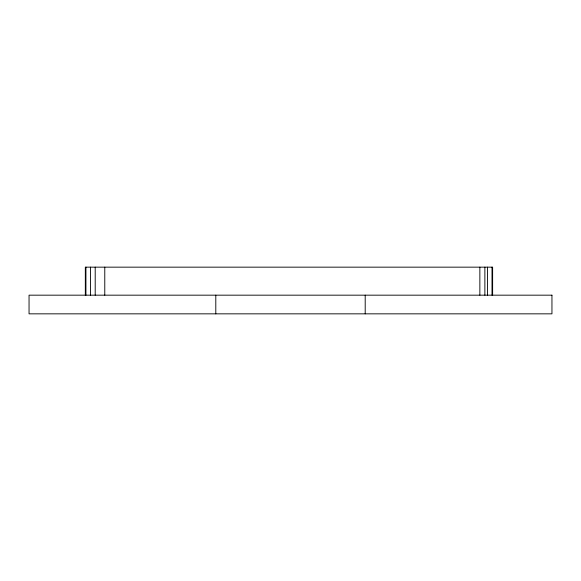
<?xml version="1.0" encoding="UTF-8"?>
<svg xmlns="http://www.w3.org/2000/svg" width="581" height="581" viewBox="0 0 581 581"><rect width="100%" height="100%" fill="white"/><g stroke="black" fill="none" stroke-linecap="round" stroke-linejoin="round"><path stroke-width="0.87" d="M492.623 295.17L492.623 267.158L85.327 267.158L85.327 295.17M492.013 267.158L492.013 295.17M487.459 267.158L487.459 295.17M484.874 267.158L484.874 295.17M479.855 267.158L479.855 295.17M365.202 295.17L365.202 313.842M215.798 295.17L215.798 313.842M104.776 267.158L104.776 295.17M95.204 267.158L95.204 295.17M90.491 267.158L90.491 295.17M85.93 267.158L85.93 295.17M551.95 295.17L29.05 295.17L29.05 313.842L551.95 313.842L551.95 295.17"/></g></svg>
